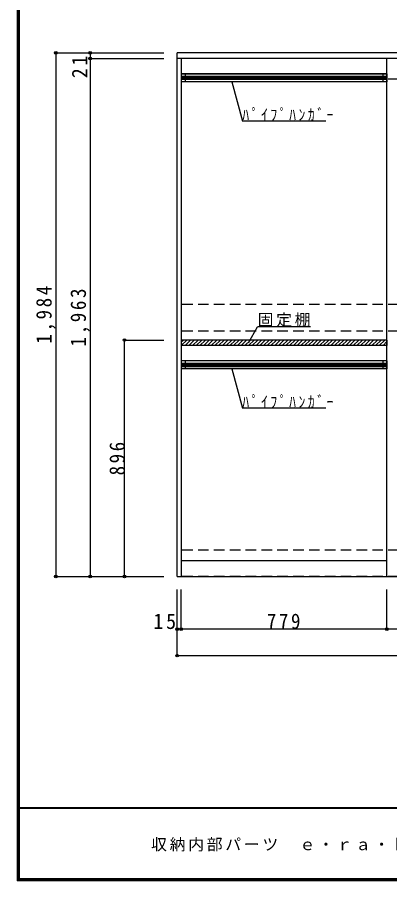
# Model space of a CAD drawing. Units: millimetres at full size, sheet at 1:20. Extents: x -3922 to 3878, y -2932 to 2722.
# Drawn here: x -3922 to -2512, y -2864 to 408 of the extents above; entities that cross this region are included whole.
import ezdxf

# ---------------------------------------------------------------- set-up
doc = ezdxf.new("R2010")
doc.units = ezdxf.units.MM
doc.header["$LTSCALE"] = 20
doc.header["$PDMODE"] = 32
doc.header["$PDSIZE"] = 10
doc.linetypes.add('CHAIN1', pattern=[8, 5, -1, 1, -1])
doc.linetypes.add('DASHED2', pattern=[3, 2, -1])
for name, color, linetype in [('0-2', 2, 'Continuous'), ('0-3_固定棚', 3, 'Continuous'), ('0-6_パイプハンガー', 4, 'Continuous'), ('0-7_桟木・巾木', 2, 'Continuous'), ('0-A_文字', 7, 'Continuous'), ('0-B_寸法', 7, 'Continuous'), ('0-C_ハッチ', 4, 'Continuous'), ('F-1_枠', 6, 'Continuous'), ('F-A_文字', 7, 'Continuous')]:
    doc.layers.add(name, color=color, linetype=linetype)
doc.styles.add('ＭＳ ゴシック', font='')
doc.styles.get('ＭＳ ゴシック').set_extended_font_data('MS Gothic')

msp = doc.modelspace()

# ---------------------------------------------------------------- linework, layer by layer
at = {"layer": '0-2', "color": 3}
for p, q in [((-3316.63, -1711.27), (-3316.63, 272.73)), ((-427.63, 272.73), (-3316.63, 272.73)), ((-427.63, 251.73), (-3316.63, 251.73)), ((-3301.63, 251.73), (-3301.63, -1711.27)), ((-2522.63, -1711.27), (-2522.63, 251.73)), ((-3316.63, -1711.27), (-427.63, -1711.27))]:
    msp.add_line(p, q, dxfattribs=at)
at = {"layer": '0-3_固定棚'}
for p, q in [((-3301.63, -815.27), (-3301.63, -836.27)), ((-2522.63, -815.27), (-3301.63, -815.27)), ((-2522.63, -815.27), (-2522.63, -836.27)), ((-2522.63, -836.27), (-3301.63, -836.27))]:
    msp.add_line(p, q, dxfattribs=at)
at = {"layer": '0-6_パイプハンガー', "color": 3}
for p, q in [((-3301.63, 193.73), (-3301.63, 163.73)), ((-2522.63, 193.73), (-3301.63, 193.73)), ((-2522.63, 163.73), (-3301.63, 163.73)), ((-2522.63, 193.73), (-2522.63, 163.73)), ((-3301.63, -894.27), (-3301.63, -924.27)), ((-2522.63, -894.27), (-3301.63, -894.27)), ((-2522.63, -894.27), (-2522.63, -924.27)), ((-2522.63, -924.27), (-3301.63, -924.27))]:
    msp.add_line(p, q, dxfattribs=at)
at = {"layer": '0-6_パイプハンガー'}
for p, q in [((-3301.63, 184.73), (-2522.63, 184.73)), ((-3301.63, 180.73), (-2522.63, 180.73)), ((-3301.63, 176.73), (-2522.63, 176.73)), ((-3301.63, 172.73), (-2522.63, 172.73)), ((-3301.63, -903.27), (-2522.63, -903.27)), ((-3301.63, -907.27), (-2522.63, -907.27)), ((-3301.63, -911.27), (-2522.63, -911.27)), ((-3301.63, -915.27), (-2522.63, -915.27))]:
    msp.add_line(p, q, dxfattribs=at)
at = {"layer": '0-6_パイプハンガー', "color": 7}
for p, q in [((-3286.63, 193.73), (-3286.63, 163.73)), ((-2537.63, 193.73), (-2537.63, 163.73)), ((-3286.63, -894.27), (-3286.63, -924.27)), ((-2537.63, -894.27), (-2537.63, -924.27))]:
    msp.add_line(p, q, dxfattribs=at)
at = {"layer": '0-7_桟木・巾木', "color": 7}
for p, q in [((-2522.63, 191.73), (-3301.63, 191.73)), ((-3301.63, -1651.27), (-2522.63, -1651.27))]:
    msp.add_line(p, q, dxfattribs=at)
at = {"layer": '0-A_文字', "linetype": 'CHAIN1'}
for p, q in [((3282.37, 272.73), (-3316.63, 272.73)), ((-3316.63, -1711.27), (3282.37, -1711.27))]:
    msp.add_line(p, q, dxfattribs=at)
at = {"layer": '0-A_文字'}
for p, q in [((-3109.88, 163.73), (-3069.87, 14.41)), ((-2754.39, 14.41), (-3069.87, 14.41)), ((-3047.15, -826.33), (-3012.13, -765.68)), ((-2812.13, -765.68), (-3012.13, -765.68)), ((-3109.88, -924.27), (-3069.87, -1073.59)), ((-2754.39, -1073.59), (-3069.87, -1073.59))]:
    msp.add_line(p, q, dxfattribs=at)
at = {"layer": '0-B_寸法', "color": 4}
for p, q in [((-3776.63, 272.73), (-3776.63, -1711.27)), ((-3776.63, 272.73), (-3366.63, 272.73)), ((-3646.63, 272.73), (-3646.63, -1711.27)), ((-3646.63, 251.73), (-3366.63, 251.73)), ((-3516.63, -815.27), (-3366.63, -815.27)), ((-3516.63, -1711.27), (-3516.63, -815.27)), ((-3776.63, -1711.27), (-3366.63, -1711.27)), ((-3316.63, -2011.27), (-3316.63, -1761.27)), ((-3301.63, -1911.27), (-3301.63, -1761.27)), ((-2522.63, -1911.27), (-2522.63, -1761.27)), ((-427.63, -1911.27), (-3316.63, -1911.27)), ((-3316.63, -2011.27), (-427.63, -2011.27))]:
    msp.add_line(p, q, dxfattribs=at)
at = {"layer": '0-B_寸法', "color": 4, "linetype": 'DASHED2'}
for p, q in [((3282.37, 272.73), (-3316.63, 272.73)), ((3282.37, 172.73), (-3316.63, 172.73)), ((3282.37, -681.27), (-3316.63, -681.27)), ((3282.37, -781.27), (-3316.63, -781.27)), ((3282.37, -1611.27), (-3316.63, -1611.27)), ((3282.37, -1711.27), (-3316.63, -1711.27))]:
    msp.add_line(p, q, dxfattribs=at)
at = {"layer": '0-B_寸法'}
for p in [(-3776.63, 272.73), (-3646.63, 272.73), (-3646.63, 251.73), (-3516.63, -815.27), (-3776.63, -1711.27), (-3646.63, -1711.27), (-3516.63, -1711.27), (-3316.63, -1911.27), (-3301.63, -1911.27), (-2522.63, -1911.27), (-3316.63, -2011.27)]:
    msp.add_point(p, dxfattribs=at)
at = {"layer": '0-C_ハッチ'}
for p, q in [((-3301.63, -822.63), (-3294.27, -815.27)), ((-3301.13, -836.27), (-3280.13, -815.27)), ((-3286.98, -836.27), (-3265.98, -815.27)), ((-3272.84, -836.27), (-3251.84, -815.27)), ((-3258.7, -836.27), (-3237.7, -815.27)), ((-3244.56, -836.27), (-3223.56, -815.27)), ((-3230.42, -836.27), (-3209.42, -815.27)), ((-3216.27, -836.27), (-3195.27, -815.27)), ((-3202.13, -836.27), (-3181.13, -815.27)), ((-3187.99, -836.27), (-3166.99, -815.27)), ((-3173.85, -836.27), (-3152.85, -815.27)), ((-3159.7, -836.27), (-3138.7, -815.27)), ((-3145.56, -836.27), (-3124.56, -815.27)), ((-3131.42, -836.27), (-3110.42, -815.27)), ((-3117.28, -836.27), (-3096.28, -815.27)), ((-3103.14, -836.27), (-3082.14, -815.27)), ((-3088.99, -836.27), (-3067.99, -815.27)), ((-3074.85, -836.27), (-3053.85, -815.27)), ((-3060.71, -836.27), (-3039.71, -815.27)), ((-3046.57, -836.27), (-3025.57, -815.27)), ((-3032.43, -836.27), (-3011.43, -815.27)), ((-3018.28, -836.27), (-2997.28, -815.27)), ((-3004.14, -836.27), (-2983.14, -815.27)), ((-2990, -836.27), (-2969, -815.27)), ((-2975.86, -836.27), (-2954.86, -815.27)), ((-2961.71, -836.27), (-2940.71, -815.27)), ((-2947.57, -836.27), (-2926.57, -815.27)), ((-2933.43, -836.27), (-2912.43, -815.27)), ((-2919.29, -836.27), (-2898.29, -815.27)), ((-2905.15, -836.27), (-2884.15, -815.27)), ((-2891, -836.27), (-2870, -815.27)), ((-2876.86, -836.27), (-2855.86, -815.27)), ((-2862.72, -836.27), (-2841.72, -815.27)), ((-2848.58, -836.27), (-2827.58, -815.27)), ((-2834.44, -836.27), (-2813.44, -815.27)), ((-2820.29, -836.27), (-2799.29, -815.27)), ((-2806.15, -836.27), (-2785.15, -815.27)), ((-2792.01, -836.27), (-2771.01, -815.27)), ((-2777.87, -836.27), (-2756.87, -815.27)), ((-2763.73, -836.27), (-2742.73, -815.27)), ((-2749.58, -836.27), (-2728.58, -815.27)), ((-2735.44, -836.27), (-2714.44, -815.27)), ((-2721.3, -836.27), (-2700.3, -815.27)), ((-2707.16, -836.27), (-2686.16, -815.27)), ((-2693.01, -836.27), (-2672.01, -815.27)), ((-2678.87, -836.27), (-2657.87, -815.27)), ((-2664.73, -836.27), (-2643.73, -815.27)), ((-2650.59, -836.27), (-2629.59, -815.27)), ((-2636.45, -836.27), (-2615.45, -815.27)), ((-2622.3, -836.27), (-2601.3, -815.27)), ((-2608.16, -836.27), (-2587.16, -815.27)), ((-2594.02, -836.27), (-2573.02, -815.27)), ((-2579.88, -836.27), (-2558.88, -815.27)), ((-2565.74, -836.27), (-2544.74, -815.27)), ((-2551.59, -836.27), (-2530.59, -815.27)), ((-2537.45, -836.27), (-2522.63, -821.45)), ((-2523.31, -836.27), (-2522.63, -835.59))]:
    msp.add_line(p, q, dxfattribs=at)
at = {"layer": 'F-1_枠'}
for p, q in [((-3922.03, 2722.29), (-3922.03, -2864.37)), ((-3918.7, 2722.29), (-3918.7, -2864.37)), ((-3915.36, 2722.29), (-3915.36, -2864.37)), ((3877.97, -2587.71), (-3922.03, -2587.71)), ((3877.97, -2591.04), (-3922.03, -2591.04)), ((3877.97, -2857.71), (-3922.03, -2857.71)), ((3877.97, -2861.04), (-3922.03, -2861.04)), ((3877.97, -2864.37), (-3922.03, -2864.37))]:
    msp.add_line(p, q, dxfattribs=at)

# ---------------------------------------------------------------- texts
at = {"layer": '0-A_文字', "char_height": 43.99, "attachment_point": 7, "style": 'ＭＳ ゴシック'}
for s, insert in [('\\T1.39;\\W0.85;ﾊﾟｲﾌﾟﾊﾝｶﾞｰ', (-3069.87, 14.41)), ('\\T1.17;固定棚', (-3012.13, -765.68)), ('\\T1.39;\\W0.85;ﾊﾟｲﾌﾟﾊﾝｶﾞｰ', (-3069.87, -1073.59))]:
    msp.add_mtext(s, dxfattribs=dict(at, insert=insert))
at = {"layer": '0-B_寸法', "char_height": 58.65, "attachment_point": 7, "rotation": 90, "style": 'ＭＳ ゴシック'}
for s, insert in [('\\T1.27;\\W0.95;21', (-3657.02, 176.73)), ('\\T1.28;\\W0.9;1,984', (-3777.02, -829.27)), ('\\T1.28;\\W0.9;1,963', (-3647.02, -839.77)), ('\\T1.27;\\W0.9;896', (-3513.92, -1328.27))]:
    msp.add_mtext(s, dxfattribs=dict(at, insert=insert))
at = {"layer": '0-B_寸法', "char_height": 58.65, "attachment_point": 7, "style": 'ＭＳ ゴシック'}
for s, insert in [('\\T1.27;\\W0.95;15', (-3406.92, -1911.27)), ('\\T1.27;\\W0.9;779', (-2977.13, -1911.27))]:
    msp.add_mtext(s, dxfattribs=dict(at, insert=insert))
at = {"layer": 'F-A_文字', "insert": (-3415.36, -2754.37), "char_height": 43.99, "attachment_point": 7, "style": 'ＭＳ ゴシック'}
msp.add_mtext('\\T1.17;収納内部パーツ\u3000ｅ・ｒａ・ｂｏ\u3000モデルプラン\u3000ＣＬ－９００（奥行き450）', dxfattribs=at)

doc.saveas('drawing.dxf')
